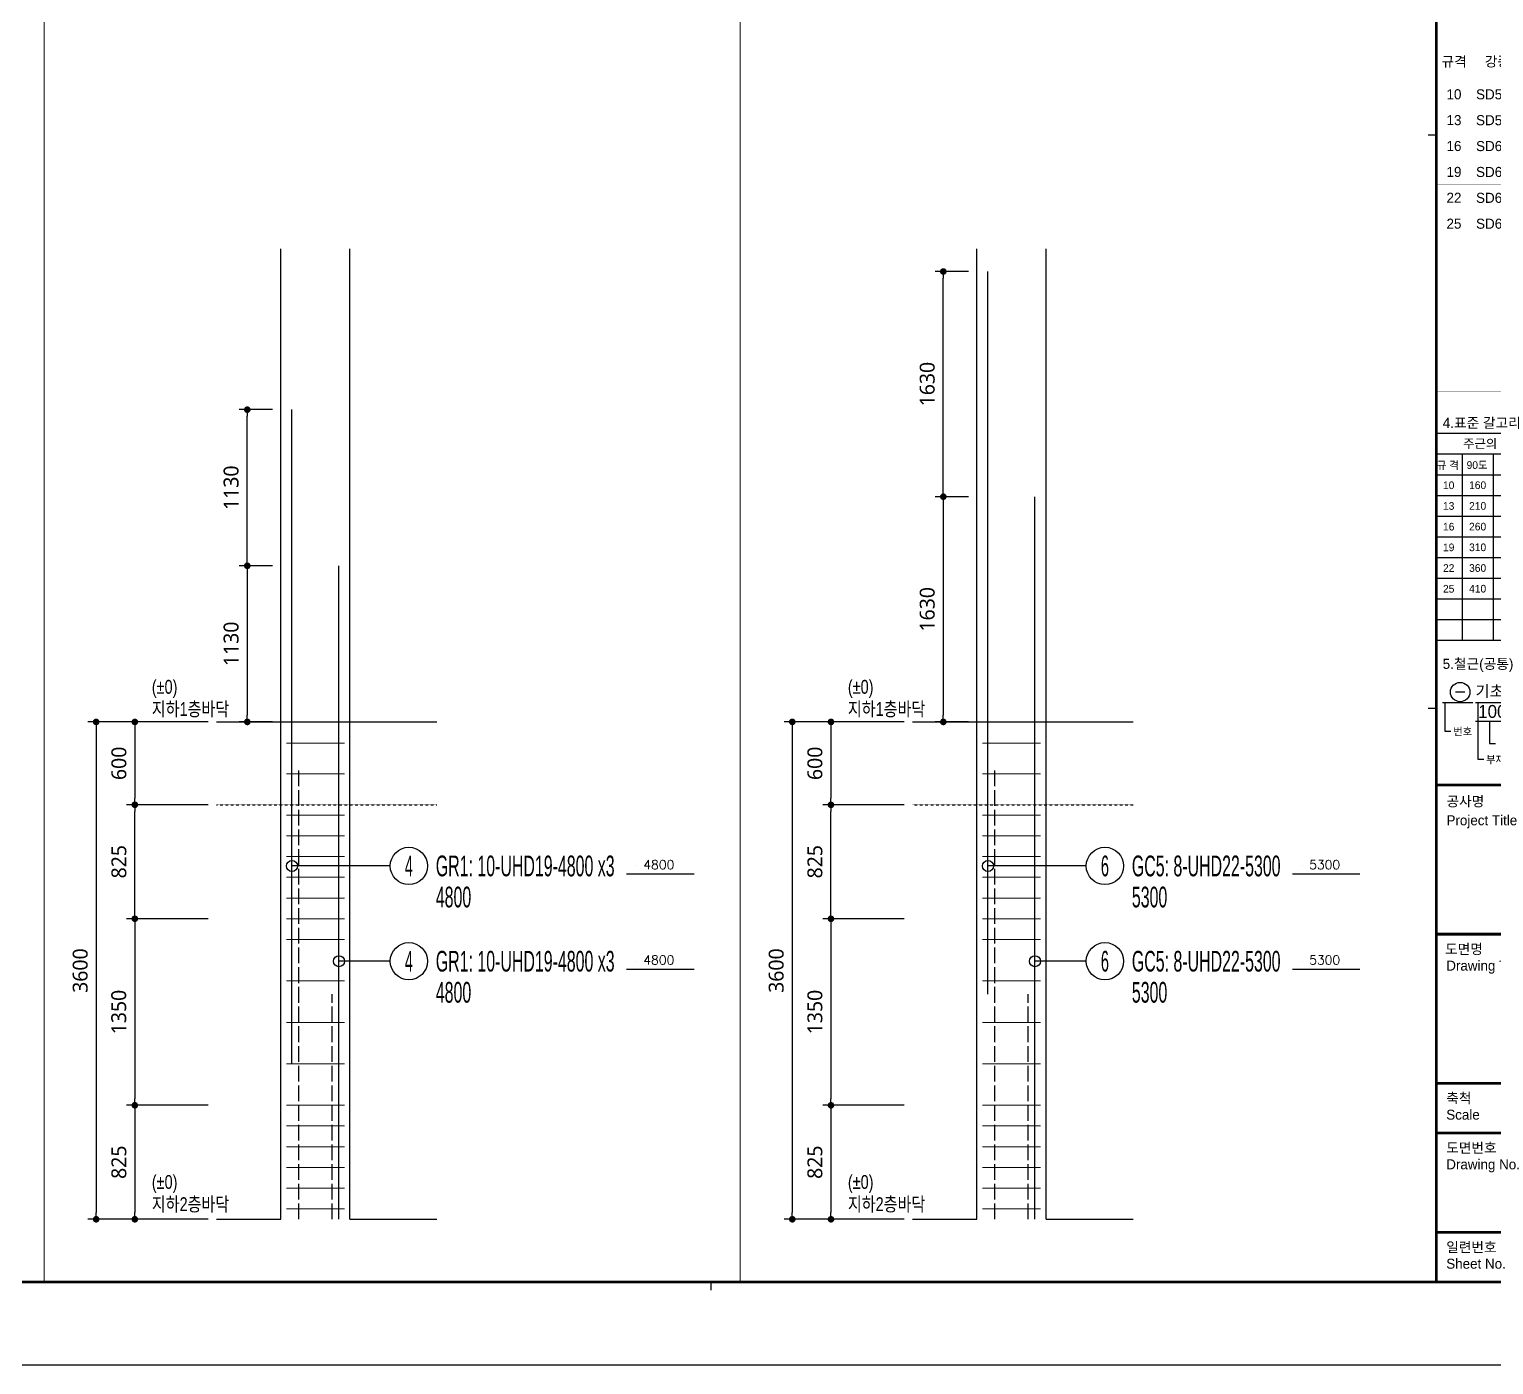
# Model space of a CAD drawing. Header units: millimetres. Extents: x 317501 to 2277231, y -321722 to 1186893.
# Drawn here: x 484742 to 495340, y -171979 to -162313 of the extents above; entities that cross this region are included whole.
import ezdxf
from ezdxf.enums import TextEntityAlignment as Align

# ---------------------------------------------------------------- set-up
doc = ezdxf.new("R2010")
doc.units = ezdxf.units.MM
doc.header["$LTSCALE"] = 57
doc.linetypes.add('HID', pattern=[2.5, 2, -0.5])
doc.layers.get('Defpoints').update_dxf_attribs({"color": 145})
for name, color, linetype in [('254', 254, 'Continuous'), ('AMAC-NO', 5, 'Continuous'), ('BAR', 2, 'Continuous'), ('DIM', 7, 'Continuous'), ('RP_TAG', 7, 'Continuous'), ('XDIM', 7, 'Continuous'), ('XSTRUCT', 2, 'Continuous')]:
    doc.layers.add(name, color=color, linetype=linetype)
doc.layers.add('Main Bar', color=7, linetype='Continuous', lineweight=0)
doc.layers.add('XTITLE', color=22, linetype='Continuous', lineweight=0)
doc.styles.add('HYULL', font='Dotum.ttf')
doc.styles.add('ROMANS', font='malgun.ttf')
doc.styles.add('RPWK1', font='arial.ttf', dxfattribs={"bigfont": 'whgtxt.shx'})
doc.styles.add('RPWK2', font='romans.shx', dxfattribs={"bigfont": 'whgtxt.shx'})
doc.styles.add('XRebarSheet', font='Hmkmrhd_0.ttf')
doc.styles.add('돋음', font='Dotum.ttf')
doc.dimstyles.new('60(SUB-1.8)', dxfattribs={"dimscale": 60, "dimtxt": 1.8, "dimasz": 0.8, "dimexe": 1, "dimexo": 1, "dimgap": 1, "dimtad": 1, "dimdec": 0, "dimzin": 0, "dimdsep": 46, "dimtxsty": 'ROMANS', "dimblk": 'DOT', "dimcen": 1, "dimdle": 2, "dimclrd": 6, "dimclre": 6, "dimclrt": 7, "dimazin": 0, "dimtfac": 1, "dimtdec": 0, "dimtix": 1, "dimtmove": 2, "dimatfit": 3, "dimldrblk": 'DIMDOT', "dimfxl": 0, "dimtolj": 1, "dimtzin": 0, "dimarcsym": 0})

# ---------------------------------------------------------------- blocks, each defined once
blk = doc.blocks.new('dhs_sheet2e')
at = {"color": 7}
for p, q in [((73013.1, 29664.7), (72813.3, 29664.7)), ((73477.6, 16230.5), (73697, 16230.5)), ((73013.1, 15831.2), (72813.3, 15831.2)), ((55508.9, 1997.6), (55508.9, 1797.9))]:
    blk.add_line(p, q, dxfattribs=at)
at = {"color": 7, "ltscale": 2}
for p, q in [((73013.1, 22471.6), (81003.6, 22471.6)), ((73013.1, 21972.2), (81003.6, 21972.2)), ((73637.3, 21972.2), (73637.3, 17477.6)), ((74386.4, 21972.2), (74386.4, 17477.6)), ((73013.1, 21472.8), (75135.6, 21472.8)), ((73013.1, 17477.6), (81003.6, 17477.6))]:
    blk.add_line(p, q, dxfattribs=at)
at = {"color": 1, "ltscale": 2}
for p, q in [((73160.8, 15979.6), (73897.2, 15979.6)), ((73217.3, 15979.6), (73217.3, 15288.3)), ((73955, 15979.6), (74769.1, 15979.6)), ((74011.5, 15979.6), (74011.5, 14611.4)), ((73217.3, 15288.3), (73361.3, 15288.3)), ((73955, 15525.5), (75020.4, 15525.5)), ((74296, 15525.5), (74296, 14991.1)), ((74296, 14991.1), (74440, 14991.1)), ((74011.5, 14611.4), (74155.5, 14611.4))]:
    blk.add_line(p, q, dxfattribs=at)
at = {"color": 30}
for p, q in [((73013.1, 6791.9), (81003.6, 6791.9)), ((73013.1, 5593.3), (81003.6, 5593.3)), ((73013.1, 3196.2), (81003.6, 3196.2))]:
    blk.add_line(p, q, dxfattribs=at)
at = {"color": 7}
blk.add_lwpolyline([(84000, 0), (84000, 59329.4), (0, 59329.4), (0, 0)], close=True, dxfattribs=at)
at = {"color": 30, "const_width": 64.9}
blk.add_lwpolyline([(81003.6, 57331.7), (2996.4, 57331.7), (2996.4, 1997.6), (81003.6, 1997.6)], close=True, dxfattribs=at)
for points in [[(73013.1, 1997.6), (73013.1, 57331.7)], [(73013.1, 13983.4), (81003.6, 13983.4)], [(73013.1, 10387.6), (81003.6, 10387.6)], [(73013.1, 6791.9), (81003.6, 6791.9)], [(73013.1, 5593.3), (81003.6, 5593.3)], [(73013.1, 3196.2), (81003.6, 3196.2)]]:
    blk.add_lwpolyline(points, dxfattribs=at)
at = {"color": 7, "const_width": 1.25}
for points in [[(73013.1, 31920), (81003.6, 31920)], [(73839.2, 31920), (73839.2, 23480)], [(73013.1, 30971.1), (81003.6, 30971.1)], [(73013.1, 30346.9), (81003.6, 30346.9)], [(73013.1, 29722.6), (81003.6, 29722.6)], [(73013.1, 29098.3), (81003.6, 29098.3)], [(73013.1, 28474.1), (81003.6, 28474.1)], [(73013.1, 27849.8), (81003.6, 27849.8)], [(73013.1, 27225.6), (81003.6, 27225.6)], [(73013.1, 26601.3), (81003.6, 26601.3)], [(73013.1, 25977.1), (81003.6, 25977.1)], [(73013.1, 25352.8), (81003.6, 25352.8)], [(73013.1, 24728.5), (81003.6, 24728.5)], [(73013.1, 24104.3), (81003.6, 24104.3)], [(73013.1, 23480), (81003.6, 23480)]]:
    blk.add_lwpolyline(points, dxfattribs=at)
at = {"ltscale": 2, "const_width": 1.25}
blk.add_lwpolyline([(73013.1, 31595.4), (73013.1, 23480)], dxfattribs=at)
at = {"color": 7, "linetype": 'Continuous'}
blk.add_circle((73588.4, 16228.7), 234.1, dxfattribs=at).dxf.unprotected_set("ltscale", 0)
at = {"color": 3}
for s, height, style, p in [('규격', 242.71, 'XRebarSheet', (73138.4, 31320.7)), ('강종', 242.71, 'XRebarSheet', (74182, 31320.7)), ('주근의 갈고리 길이', 217.47, 'XRebarSheet', (73661.6, 22115.7)), ('규 격', 184.85, 'XRebarSheet', (73024.7, 21609.3)), ('90도', 184.85, 'XRebarSheet', (73743.9, 21612.7)), ('기초 : 1', 271.84, 'HYULL', (73958.2, 16112.5)), ('번호', 181.22, 'XRebarSheet', (73421.4, 15184.8)), ('부재명', 181.22, 'XRebarSheet', (74215.6, 14507.8))]:
    blk.add_text(s, height=height, dxfattribs=dict(at, style=style)).set_placement(p)
at = {"color": 7, "style": 'XRebarSheet'}
for s, p in [('4.표준 갈고리', (73168.2, 22602.8)), ('5.철근(공통)', (73167, 16788))]:
    blk.add_text(s, height=242.71, dxfattribs=at).set_placement(p)
at = {"color": 3, "linetype": 'Continuous', "style": 'HYULL'}
e = blk.add_text('1000', height=312.13, dxfattribs=at)
e.set_placement((74023.5, 15760.5), align=Align.MIDDLE_LEFT)
e.dxf.unprotected_set("ltscale", 0)
at = {"color": 7, "style": 'XRebarSheet'}
for s, height, p in [('공사명', 241.63, (73259, 13591.6)), ('Project Title', 241.632, (73259, 13135.1)), ('도면명', 241.63, (73225, 10028.1)), ('Drawing Title', 241.632, (73252.8, 9628.5)), ('축척', 241.63, (73252.8, 6432.3)), ('Scale', 241.63, (73252.8, 6032.8)), ('도면번호', 241.63, (73252.8, 5233.8)), ('Drawing No.', 241.632, (73252.8, 4834.2)), ('일련번호', 241.63, (73252.8, 2836.6)), ('Sheet No.', 241.63, (73252.8, 2437.1))]:
    blk.add_text(s, height=height, dxfattribs=at).set_placement(p, align=Align.MIDDLE_LEFT)
blk = doc.blocks.new('zdfgarse')
at = {"color": 7, "ltscale": 2}
for p, q in [((18253.3, 5243.3), (18783.9, 5243.3)), ((18253.3, 5118.5), (18783.9, 5118.5)), ((18253.3, 4993.6), (18783.9, 4993.6)), ((18253.3, 4868.8), (18783.9, 4868.8)), ((18253.3, 4743.9), (18783.9, 4743.9)), ((18253.3, 4619.1), (18783.9, 4619.1)), ((18253.3, 4494.2), (18783.9, 4494.2))]:
    blk.add_line(p, q, dxfattribs=at)
at = {"color": 255, "xscale": 0.25, "yscale": 0.25, "zscale": 0.25}
blk.add_blockref('dhs_sheet2e', (0, 0), dxfattribs=at)
at = {"color": 3, "style": 'XRebarSheet'}
for s, height, p in [('10', 60.68, (18359.7, 7662.8)), ('SD500', 60.68, (18616.9, 7662.4)), ('13', 60.68, (18359.7, 7506.8)), ('SD500', 60.68, (18616.9, 7506.4)), ('16', 60.68, (18359.7, 7350.7)), ('SD600', 60.68, (18616.9, 7350.3)), ('19', 60.68, (18359.7, 7194.6)), ('SD600', 60.68, (18616.9, 7194.3)), ('22', 60.68, (18359.7, 7038.6)), ('SD600', 60.68, (18616.9, 7038.2)), ('25', 60.68, (18359.7, 6882.5)), ('SD600', 60.68, (18616.9, 6882.1)), ('10', 46.21, (18327.9, 5304.5)), ('160', 46.21, (18502.5, 5304.8)), ('13', 46.21, (18327.9, 5179.6)), ('210', 46.21, (18502.5, 5179.9)), ('16', 46.21, (18327.9, 5054.8)), ('260', 46.21, (18502.5, 5055.1)), ('19', 46.21, (18327.9, 4929.9)), ('310', 46.21, (18502.5, 4930.2)), ('22', 46.21, (18327.9, 4805.1)), ('360', 46.21, (18502.5, 4805.4)), ('25', 46.21, (18327.9, 4680.2)), ('410', 46.21, (18502.5, 4680.5))]:
    blk.add_text(s, height=height, dxfattribs=at).set_placement(p, align=Align.MIDDLE_CENTER)
blk = doc.blocks.new('_Dot')
at = {"color": 0, "linetype": 'ByBlock', "lineweight": -2}
blk.add_line((-0.5, 0), (-1, 0), dxfattribs=at)
at = {"color": 0, "linetype": 'ByBlock', "const_width": 0.5}
blk.add_lwpolyline([(-0.25, 0, 1), (0.25, 0, 1)], format="xyb", close=True, dxfattribs=at)
blk = doc.blocks.new('*D99')
at = {"layer": 'Defpoints', "color": 0, "linetype": 'Continuous', "transparency": 16777216}
for p in [(486563, -166196), (486320, -167326), (486563, -167326)]:
    blk.add_point(p, dxfattribs=at).dxf.unprotected_set("ltscale", 0)
at = {"layer": 'XDIM', "color": 6, "linetype": 'Continuous', "lineweight": -2, "transparency": 16777216}
for p, q in [((486503, -166196), (486260, -166196)), ((486320, -166244), (486320, -167278)), ((486503, -167326), (486260, -167326))]:
    blk.add_line(p, q, dxfattribs=at).dxf.unprotected_set("ltscale", 0)
at = {"layer": 'XDIM', "color": 6, "linetype": 'Continuous', "lineweight": -2, "transparency": 16777216, "xscale": 48, "yscale": 48, "zscale": 48}
for p, rotation in [((486320, -166196), 90), ((486320, -167326), 270)]:
    blk.add_blockref('_Dot', p, dxfattribs=dict(at, rotation=rotation)).dxf.unprotected_set("ltscale", 0)
at = {"layer": 'XDIM', "color": 7, "linetype": 'Continuous', "transparency": 16777216, "insert": (486203, -166761), "char_height": 108, "attachment_point": 5, "rotation": 90, "style": 'ROMANS'}
blk.add_mtext('\\A1;1130', dxfattribs=at).dxf.unprotected_set("ltscale", 0)
blk = doc.blocks.new('DIMDOT')
at = {"layer": 'DIM', "linetype": 'Continuous'}
blk.add_line((-2, 0), (2, 0), dxfattribs=at)
for radius in [0.5, 0.25]:
    blk.add_circle((0, 0), radius, dxfattribs=at)
blk = doc.blocks.new('*D100')
at = {"layer": 'Defpoints', "color": 0, "linetype": 'Continuous', "transparency": 16777216}
for p in [(486320, -165066), (486563, -165066), (486563, -166196)]:
    blk.add_point(p, dxfattribs=at).dxf.unprotected_set("ltscale", 0)
at = {"layer": 'XDIM', "color": 6, "linetype": 'Continuous', "lineweight": -2, "transparency": 16777216}
for p, q in [((486503, -165066), (486260, -165066)), ((486320, -166148), (486320, -165114)), ((486503, -166196), (486260, -166196))]:
    blk.add_line(p, q, dxfattribs=at).dxf.unprotected_set("ltscale", 0)
at = {"layer": 'XDIM', "color": 6, "linetype": 'Continuous', "lineweight": -2, "transparency": 16777216, "xscale": 48, "yscale": 48, "zscale": 48}
for p, rotation in [((486320, -165066), 90), ((486320, -166196), 270)]:
    blk.add_blockref('_Dot', p, dxfattribs=dict(at, rotation=rotation)).dxf.unprotected_set("ltscale", 0)
at = {"layer": 'XDIM', "color": 7, "linetype": 'Continuous', "transparency": 16777216, "insert": (486203, -165631), "char_height": 108, "attachment_point": 5, "rotation": 90, "style": 'ROMANS'}
blk.add_mtext('\\A1;1130', dxfattribs=at).dxf.unprotected_set("ltscale", 0)
blk = doc.blocks.new('*D115')
at = {"layer": 'Defpoints', "color": 0, "linetype": 'Continuous', "transparency": 16777216}
for p in [(486096, -167326), (485226, -170926), (486096, -170926)]:
    blk.add_point(p, dxfattribs=at).dxf.unprotected_set("ltscale", 0)
at = {"layer": 'XDIM', "color": 6, "linetype": 'Continuous', "lineweight": -2, "transparency": 16777216}
for p, q in [((486036, -167326), (485166, -167326)), ((485226, -167374), (485226, -170878)), ((486036, -170926), (485166, -170926))]:
    blk.add_line(p, q, dxfattribs=at).dxf.unprotected_set("ltscale", 0)
at = {"layer": 'XDIM', "color": 6, "linetype": 'Continuous', "lineweight": -2, "transparency": 16777216, "xscale": 48, "yscale": 48, "zscale": 48}
for p, rotation in [((485226, -167326), 90), ((485226, -170926), 270)]:
    blk.add_blockref('_Dot', p, dxfattribs=dict(at, rotation=rotation)).dxf.unprotected_set("ltscale", 0)
at = {"layer": 'XDIM', "color": 7, "linetype": 'Continuous', "transparency": 16777216, "insert": (485111, -169126), "char_height": 108, "attachment_point": 5, "rotation": 90, "style": 'ROMANS'}
blk.add_mtext('\\A1;3600', dxfattribs=at).dxf.unprotected_set("ltscale", 0)
blk = doc.blocks.new('*D116')
at = {"layer": 'Defpoints', "color": 0, "linetype": 'Continuous', "transparency": 16777216}
for p in [(486096, -167326), (485506, -167926), (486096, -167926)]:
    blk.add_point(p, dxfattribs=at).dxf.unprotected_set("ltscale", 0)
at = {"layer": 'XDIM', "color": 6, "linetype": 'Continuous', "lineweight": -2, "transparency": 16777216}
for p, q in [((486036, -167326), (485446, -167326)), ((485506, -167374), (485506, -167878)), ((486036, -167926), (485446, -167926))]:
    blk.add_line(p, q, dxfattribs=at).dxf.unprotected_set("ltscale", 0)
at = {"layer": 'XDIM', "color": 6, "linetype": 'Continuous', "lineweight": -2, "transparency": 16777216, "xscale": 48, "yscale": 48, "zscale": 48}
for p, rotation in [((485506, -167326), 90), ((485506, -167926), 270)]:
    blk.add_blockref('_Dot', p, dxfattribs=dict(at, rotation=rotation)).dxf.unprotected_set("ltscale", 0)
at = {"layer": 'XDIM', "color": 7, "linetype": 'Continuous', "transparency": 16777216, "insert": (485391, -167626), "char_height": 108, "attachment_point": 5, "rotation": 90, "style": 'ROMANS'}
blk.add_mtext('\\A1;600', dxfattribs=at).dxf.unprotected_set("ltscale", 0)
blk = doc.blocks.new('*D117')
at = {"layer": 'Defpoints', "color": 0, "linetype": 'Continuous', "transparency": 16777216}
for p in [(486096, -170101), (485506, -170926), (486096, -170926)]:
    blk.add_point(p, dxfattribs=at).dxf.unprotected_set("ltscale", 0)
at = {"layer": 'XDIM', "color": 6, "linetype": 'Continuous', "lineweight": -2, "transparency": 16777216}
for p, q in [((486036, -170101), (485446, -170101)), ((485506, -170149), (485506, -170878)), ((486036, -170926), (485446, -170926))]:
    blk.add_line(p, q, dxfattribs=at).dxf.unprotected_set("ltscale", 0)
at = {"layer": 'XDIM', "color": 6, "linetype": 'Continuous', "lineweight": -2, "transparency": 16777216, "xscale": 48, "yscale": 48, "zscale": 48}
for p, rotation in [((485506, -170101), 90), ((485506, -170926), 270)]:
    blk.add_blockref('_Dot', p, dxfattribs=dict(at, rotation=rotation)).dxf.unprotected_set("ltscale", 0)
at = {"layer": 'XDIM', "color": 7, "linetype": 'Continuous', "transparency": 16777216, "insert": (485391, -170513), "char_height": 108, "attachment_point": 5, "rotation": 90, "style": 'ROMANS'}
blk.add_mtext('\\A1;825', dxfattribs=at).dxf.unprotected_set("ltscale", 0)
blk = doc.blocks.new('*D118')
at = {"layer": 'Defpoints', "color": 0, "linetype": 'Continuous', "transparency": 16777216}
for p in [(485506, -167926), (486096, -167926), (486096, -168751)]:
    blk.add_point(p, dxfattribs=at).dxf.unprotected_set("ltscale", 0)
at = {"layer": 'XDIM', "color": 6, "linetype": 'Continuous', "lineweight": -2, "transparency": 16777216}
for p, q in [((486036, -167926), (485446, -167926)), ((485506, -168703), (485506, -167974)), ((486036, -168751), (485446, -168751))]:
    blk.add_line(p, q, dxfattribs=at).dxf.unprotected_set("ltscale", 0)
at = {"layer": 'XDIM', "color": 6, "linetype": 'Continuous', "lineweight": -2, "transparency": 16777216, "xscale": 48, "yscale": 48, "zscale": 48}
for p, rotation in [((485506, -167926), 90), ((485506, -168751), 270)]:
    blk.add_blockref('_Dot', p, dxfattribs=dict(at, rotation=rotation)).dxf.unprotected_set("ltscale", 0)
at = {"layer": 'XDIM', "color": 7, "linetype": 'Continuous', "transparency": 16777216, "insert": (485391, -168338), "char_height": 108, "attachment_point": 5, "rotation": 90, "style": 'ROMANS'}
blk.add_mtext('\\A1;825', dxfattribs=at).dxf.unprotected_set("ltscale", 0)
blk = doc.blocks.new('*D119')
at = {"layer": 'Defpoints', "color": 0, "linetype": 'Continuous', "transparency": 16777216}
for p in [(486096, -168751), (485506, -170101), (486096, -170101)]:
    blk.add_point(p, dxfattribs=at).dxf.unprotected_set("ltscale", 0)
at = {"layer": 'XDIM', "color": 6, "linetype": 'Continuous', "lineweight": -2, "transparency": 16777216}
for p, q in [((486036, -168751), (485446, -168751)), ((485506, -168799), (485506, -170053)), ((486036, -170101), (485446, -170101))]:
    blk.add_line(p, q, dxfattribs=at).dxf.unprotected_set("ltscale", 0)
at = {"layer": 'XDIM', "color": 6, "linetype": 'Continuous', "lineweight": -2, "transparency": 16777216, "xscale": 48, "yscale": 48, "zscale": 48}
for p, rotation in [((485506, -168751), 90), ((485506, -170101), 270)]:
    blk.add_blockref('_Dot', p, dxfattribs=dict(at, rotation=rotation)).dxf.unprotected_set("ltscale", 0)
at = {"layer": 'XDIM', "color": 7, "linetype": 'Continuous', "transparency": 16777216, "insert": (485390, -169426), "char_height": 108, "attachment_point": 5, "rotation": 90, "style": 'ROMANS'}
blk.add_mtext('\\A1;1350', dxfattribs=at).dxf.unprotected_set("ltscale", 0)
blk = doc.blocks.new('*D120')
at = {"layer": 'Defpoints', "color": 0, "linetype": 'Continuous', "transparency": 16777216}
for p in [(491133, -167326), (490264, -170926), (491133, -170926)]:
    blk.add_point(p, dxfattribs=at).dxf.unprotected_set("ltscale", 0)
at = {"layer": 'XDIM', "color": 6, "linetype": 'Continuous', "lineweight": -2, "transparency": 16777216}
for p, q in [((491073, -167326), (490204, -167326)), ((490264, -167374), (490264, -170878)), ((491073, -170926), (490204, -170926))]:
    blk.add_line(p, q, dxfattribs=at).dxf.unprotected_set("ltscale", 0)
at = {"layer": 'XDIM', "color": 6, "linetype": 'Continuous', "lineweight": -2, "transparency": 16777216, "xscale": 48, "yscale": 48, "zscale": 48}
for p, rotation in [((490264, -167326), 90), ((490264, -170926), 270)]:
    blk.add_blockref('_Dot', p, dxfattribs=dict(at, rotation=rotation)).dxf.unprotected_set("ltscale", 0)
at = {"layer": 'XDIM', "color": 7, "linetype": 'Continuous', "transparency": 16777216, "insert": (490148, -169126), "char_height": 108, "attachment_point": 5, "rotation": 90, "style": 'ROMANS'}
blk.add_mtext('\\A1;3600', dxfattribs=at).dxf.unprotected_set("ltscale", 0)
blk = doc.blocks.new('*D121')
at = {"layer": 'Defpoints', "color": 0, "linetype": 'Continuous', "transparency": 16777216}
for p in [(491600, -165696), (491357, -167326), (491600, -167326)]:
    blk.add_point(p, dxfattribs=at).dxf.unprotected_set("ltscale", 0)
at = {"layer": 'XDIM', "color": 6, "linetype": 'Continuous', "lineweight": -2, "transparency": 16777216}
for p, q in [((491540, -165696), (491297, -165696)), ((491357, -165744), (491357, -167278)), ((491540, -167326), (491297, -167326))]:
    blk.add_line(p, q, dxfattribs=at).dxf.unprotected_set("ltscale", 0)
at = {"layer": 'XDIM', "color": 6, "linetype": 'Continuous', "lineweight": -2, "transparency": 16777216, "xscale": 48, "yscale": 48, "zscale": 48}
for p, rotation in [((491357, -165696), 90), ((491357, -167326), 270)]:
    blk.add_blockref('_Dot', p, dxfattribs=dict(at, rotation=rotation)).dxf.unprotected_set("ltscale", 0)
at = {"layer": 'XDIM', "color": 7, "linetype": 'Continuous', "transparency": 16777216, "insert": (491241, -166511), "char_height": 108, "attachment_point": 5, "rotation": 90, "style": 'ROMANS'}
blk.add_mtext('\\A1;1630', dxfattribs=at).dxf.unprotected_set("ltscale", 0)
blk = doc.blocks.new('*D122')
at = {"layer": 'Defpoints', "color": 0, "linetype": 'Continuous', "transparency": 16777216}
for p in [(491357, -164066), (491600, -164066), (491600, -165696)]:
    blk.add_point(p, dxfattribs=at).dxf.unprotected_set("ltscale", 0)
at = {"layer": 'XDIM', "color": 6, "linetype": 'Continuous', "lineweight": -2, "transparency": 16777216}
for p, q in [((491540, -164066), (491297, -164066)), ((491357, -165648), (491357, -164114)), ((491540, -165696), (491297, -165696))]:
    blk.add_line(p, q, dxfattribs=at).dxf.unprotected_set("ltscale", 0)
at = {"layer": 'XDIM', "color": 6, "linetype": 'Continuous', "lineweight": -2, "transparency": 16777216, "xscale": 48, "yscale": 48, "zscale": 48}
for p, rotation in [((491357, -164066), 90), ((491357, -165696), 270)]:
    blk.add_blockref('_Dot', p, dxfattribs=dict(at, rotation=rotation)).dxf.unprotected_set("ltscale", 0)
at = {"layer": 'XDIM', "color": 7, "linetype": 'Continuous', "transparency": 16777216, "insert": (491241, -164881), "char_height": 108, "attachment_point": 5, "rotation": 90, "style": 'ROMANS'}
blk.add_mtext('\\A1;1630', dxfattribs=at).dxf.unprotected_set("ltscale", 0)
blk = doc.blocks.new('*D123')
at = {"layer": 'Defpoints', "color": 0, "linetype": 'Continuous', "transparency": 16777216}
for p in [(491133, -167326), (490544, -167926), (491133, -167926)]:
    blk.add_point(p, dxfattribs=at).dxf.unprotected_set("ltscale", 0)
at = {"layer": 'XDIM', "color": 6, "linetype": 'Continuous', "lineweight": -2, "transparency": 16777216}
for p, q in [((491073, -167326), (490484, -167326)), ((490544, -167374), (490544, -167878)), ((491073, -167926), (490484, -167926))]:
    blk.add_line(p, q, dxfattribs=at).dxf.unprotected_set("ltscale", 0)
at = {"layer": 'XDIM', "color": 6, "linetype": 'Continuous', "lineweight": -2, "transparency": 16777216, "xscale": 48, "yscale": 48, "zscale": 48}
for p, rotation in [((490544, -167326), 90), ((490544, -167926), 270)]:
    blk.add_blockref('_Dot', p, dxfattribs=dict(at, rotation=rotation)).dxf.unprotected_set("ltscale", 0)
at = {"layer": 'XDIM', "color": 7, "linetype": 'Continuous', "transparency": 16777216, "insert": (490428, -167626), "char_height": 108, "attachment_point": 5, "rotation": 90, "style": 'ROMANS'}
blk.add_mtext('\\A1;600', dxfattribs=at).dxf.unprotected_set("ltscale", 0)
blk = doc.blocks.new('*D124')
at = {"layer": 'Defpoints', "color": 0, "linetype": 'Continuous', "transparency": 16777216}
for p in [(491133, -170101), (490544, -170926), (491133, -170926)]:
    blk.add_point(p, dxfattribs=at).dxf.unprotected_set("ltscale", 0)
at = {"layer": 'XDIM', "color": 6, "linetype": 'Continuous', "lineweight": -2, "transparency": 16777216}
for p, q in [((491073, -170101), (490484, -170101)), ((490544, -170149), (490544, -170878)), ((491073, -170926), (490484, -170926))]:
    blk.add_line(p, q, dxfattribs=at).dxf.unprotected_set("ltscale", 0)
at = {"layer": 'XDIM', "color": 6, "linetype": 'Continuous', "lineweight": -2, "transparency": 16777216, "xscale": 48, "yscale": 48, "zscale": 48}
for p, rotation in [((490544, -170101), 90), ((490544, -170926), 270)]:
    blk.add_blockref('_Dot', p, dxfattribs=dict(at, rotation=rotation)).dxf.unprotected_set("ltscale", 0)
at = {"layer": 'XDIM', "color": 7, "linetype": 'Continuous', "transparency": 16777216, "insert": (490428, -170513), "char_height": 108, "attachment_point": 5, "rotation": 90, "style": 'ROMANS'}
blk.add_mtext('\\A1;825', dxfattribs=at).dxf.unprotected_set("ltscale", 0)
blk = doc.blocks.new('*D125')
at = {"layer": 'Defpoints', "color": 0, "linetype": 'Continuous', "transparency": 16777216}
for p in [(490544, -167926), (491133, -167926), (491133, -168751)]:
    blk.add_point(p, dxfattribs=at).dxf.unprotected_set("ltscale", 0)
at = {"layer": 'XDIM', "color": 6, "linetype": 'Continuous', "lineweight": -2, "transparency": 16777216}
for p, q in [((491073, -167926), (490484, -167926)), ((490544, -168703), (490544, -167974)), ((491073, -168751), (490484, -168751))]:
    blk.add_line(p, q, dxfattribs=at).dxf.unprotected_set("ltscale", 0)
at = {"layer": 'XDIM', "color": 6, "linetype": 'Continuous', "lineweight": -2, "transparency": 16777216, "xscale": 48, "yscale": 48, "zscale": 48}
for p, rotation in [((490544, -167926), 90), ((490544, -168751), 270)]:
    blk.add_blockref('_Dot', p, dxfattribs=dict(at, rotation=rotation)).dxf.unprotected_set("ltscale", 0)
at = {"layer": 'XDIM', "color": 7, "linetype": 'Continuous', "transparency": 16777216, "insert": (490428, -168338), "char_height": 108, "attachment_point": 5, "rotation": 90, "style": 'ROMANS'}
blk.add_mtext('\\A1;825', dxfattribs=at).dxf.unprotected_set("ltscale", 0)
blk = doc.blocks.new('*D126')
at = {"layer": 'Defpoints', "color": 0, "linetype": 'Continuous', "transparency": 16777216}
for p in [(491133, -168751), (490544, -170101), (491133, -170101)]:
    blk.add_point(p, dxfattribs=at).dxf.unprotected_set("ltscale", 0)
at = {"layer": 'XDIM', "color": 6, "linetype": 'Continuous', "lineweight": -2, "transparency": 16777216}
for p, q in [((491073, -168751), (490484, -168751)), ((490544, -168799), (490544, -170053)), ((491073, -170101), (490484, -170101))]:
    blk.add_line(p, q, dxfattribs=at).dxf.unprotected_set("ltscale", 0)
at = {"layer": 'XDIM', "color": 6, "linetype": 'Continuous', "lineweight": -2, "transparency": 16777216, "xscale": 48, "yscale": 48, "zscale": 48}
for p, rotation in [((490544, -168751), 90), ((490544, -170101), 270)]:
    blk.add_blockref('_Dot', p, dxfattribs=dict(at, rotation=rotation)).dxf.unprotected_set("ltscale", 0)
at = {"layer": 'XDIM', "color": 7, "linetype": 'Continuous', "transparency": 16777216, "insert": (490428, -169426), "char_height": 108, "attachment_point": 5, "rotation": 90, "style": 'ROMANS'}
blk.add_mtext('\\A1;1350', dxfattribs=at).dxf.unprotected_set("ltscale", 0)
blk = doc.blocks.new('*U1607', base_point=(492392.4417, -168368.5474))
at = {"layer": 'RP_TAG', "color": 0, "linetype": 'Continuous', "ltscale": 100}
blk.add_circle((492526.4417, -168368.5474), 135, dxfattribs=at)
at = {"layer": 'RP_TAG', "color": 0, "linetype": 'Continuous', "ltscale": 100, "style": 'RPWK1', "width": 0.5}
blk.add_text('6', height=150, dxfattribs=at).set_placement((492526.4417, -168368.5474), align=Align.MIDDLE_CENTER)
at = {"layer": 'RP_TAG', "color": 0, "linetype": 'Continuous', "ltscale": 100, "style": 'RPWK1', "width": 0.55}
for s, p in [('GC5: 8-UHD22-5300', (492721.4417, -168368.5474)), ('5300', (492721.4417, -168593.5474))]:
    blk.add_text(s, height=150, dxfattribs=at).set_placement(p, align=Align.MIDDLE_LEFT)
blk = doc.blocks.new('*U1608', base_point=(492392.4417, -169057.9959))
at = {"layer": 'RP_TAG', "color": 0, "linetype": 'Continuous', "ltscale": 100}
blk.add_circle((492526.4417, -169057.9959), 135, dxfattribs=at)
at = {"layer": 'RP_TAG', "color": 0, "linetype": 'Continuous', "ltscale": 100, "style": 'RPWK1', "width": 0.5}
blk.add_text('6', height=150, dxfattribs=at).set_placement((492526.4417, -169057.9959), align=Align.MIDDLE_CENTER)
at = {"layer": 'RP_TAG', "color": 0, "linetype": 'Continuous', "ltscale": 100, "style": 'RPWK1', "width": 0.55}
for s, p in [('GC5: 8-UHD22-5300', (492721.4417, -169057.9959)), ('5300', (492721.4417, -169282.9959))]:
    blk.add_text(s, height=150, dxfattribs=at).set_placement(p, align=Align.MIDDLE_LEFT)
blk = doc.blocks.new('*U1625', base_point=(487355.1432, -168368.5474))
at = {"layer": 'RP_TAG', "color": 0, "linetype": 'Continuous', "ltscale": 100}
blk.add_circle((487489.1432, -168368.5474), 135, dxfattribs=at)
at = {"layer": 'RP_TAG', "color": 0, "linetype": 'Continuous', "ltscale": 100, "style": 'RPWK1', "width": 0.5}
blk.add_text('4', height=150, dxfattribs=at).set_placement((487489.1432, -168368.5474), align=Align.MIDDLE_CENTER)
at = {"layer": 'RP_TAG', "color": 0, "linetype": 'Continuous', "ltscale": 100, "style": 'RPWK1', "width": 0.55}
for s, p in [('GR1: 10-UHD19-4800 x3', (487684.1432, -168368.5474)), ('4800', (487684.1432, -168593.5474))]:
    blk.add_text(s, height=150, dxfattribs=at).set_placement(p, align=Align.MIDDLE_LEFT)
blk = doc.blocks.new('*U1626', base_point=(487355.1432, -169057.9958))
at = {"layer": 'RP_TAG', "color": 0, "linetype": 'Continuous', "ltscale": 100}
blk.add_circle((487489.1432, -169057.9958), 135, dxfattribs=at)
at = {"layer": 'RP_TAG', "color": 0, "linetype": 'Continuous', "ltscale": 100, "style": 'RPWK1', "width": 0.5}
blk.add_text('4', height=150, dxfattribs=at).set_placement((487489.1432, -169057.9958), align=Align.MIDDLE_CENTER)
at = {"layer": 'RP_TAG', "color": 0, "linetype": 'Continuous', "ltscale": 100, "style": 'RPWK1', "width": 0.55}
for s, p in [('GR1: 10-UHD19-4800 x3', (487684.1432, -169057.9958)), ('4800', (487684.1432, -169282.9958))]:
    blk.add_text(s, height=150, dxfattribs=at).set_placement(p, align=Align.MIDDLE_LEFT)

msp = doc.modelspace()

# ---------------------------------------------------------------- linework, layer by layer
at = {"layer": '254', "color": 4, "linetype": 'Continuous'}
for p, q in [((487354.1, -168368.5), (486643, -168368.5)), ((492391.4, -168368.5), (491680.3, -168368.5)), ((487354.1, -169058), (486983, -169058)), ((492391.4, -169058), (492020.3, -169058))]:
    msp.add_line(p, q, dxfattribs=at)
for centre in [(486643, -168368.5), (491680.3, -168368.5), (486983, -169058), (492020.3, -169058)]:
    msp.add_circle(centre, 40, dxfattribs=at)
at = {"layer": 'BAR', "color": 3}
for points in [[(491680.3, -169295.8), (491680.3, -164065.8)], [(486643, -169795.8), (486643, -165065.8)], [(492020.3, -170925.8), (492020.3, -165695.8)], [(486983, -170925.8), (486983, -166195.8)]]:
    msp.add_lwpolyline(points, dxfattribs=at)
at = {"layer": 'BAR', "color": 8, "linetype": 'HID'}
for points in [[(486693, -170925.8), (486693, -167665.8)], [(491730.3, -170925.8), (491730.3, -167665.8)], [(486933, -170925.8), (486933, -169295.8)], [(491970.3, -170925.8), (491970.3, -169295.8)]]:
    msp.add_lwpolyline(points, dxfattribs=at)
at = {"layer": 'Main Bar', "color": 30, "linetype": 'Continuous'}
for p, q in [((486603, -167480.8), (487023, -167480.8)), ((491640.3, -167480.8), (492060.3, -167480.8)), ((486603, -167700.8), (487023, -167700.8)), ((491640.3, -167700.8), (492060.3, -167700.8)), ((486603, -168000.8), (487023, -168000.8)), ((491640.3, -168000.8), (492060.3, -168000.8)), ((486603, -168150.8), (487023, -168150.8)), ((491640.3, -168150.8), (492060.3, -168150.8)), ((486603, -168300.8), (487023, -168300.8)), ((491640.3, -168300.8), (492060.3, -168300.8)), ((486603, -168450.8), (487023, -168450.8)), ((491640.3, -168450.8), (492060.3, -168450.8)), ((486603, -168600.8), (487023, -168600.8)), ((491640.3, -168600.8), (492060.3, -168600.8)), ((486603, -168750.8), (487023, -168750.8)), ((491640.3, -168750.8), (492060.3, -168750.8)), ((486603, -168900.8), (487023, -168900.8)), ((491640.3, -168900.8), (492060.3, -168900.8)), ((486603, -169200.8), (487023, -169200.8)), ((491640.3, -169200.8), (492060.3, -169200.8)), ((486603, -169500.8), (487023, -169500.8)), ((491640.3, -169500.8), (492060.3, -169500.8)), ((486603, -169800.8), (487023, -169800.8)), ((491640.3, -169800.8), (492060.3, -169800.8)), ((486603, -170100.8), (487023, -170100.8)), ((491640.3, -170100.8), (492060.3, -170100.8)), ((486603, -170250.8), (487023, -170250.8)), ((491640.3, -170250.8), (492060.3, -170250.8)), ((486603, -170400.8), (487023, -170400.8)), ((491640.3, -170400.8), (492060.3, -170400.8)), ((486603, -170550.8), (487023, -170550.8)), ((491640.3, -170550.8), (492060.3, -170550.8)), ((486603, -170700.8), (487023, -170700.8)), ((491640.3, -170700.8), (492060.3, -170700.8)), ((486603, -170850.8), (487023, -170850.8)), ((491640.3, -170850.8), (492060.3, -170850.8))]:
    msp.add_line(p, q, dxfattribs=at).dxf.unprotected_set("ltscale", 0)
at = {"layer": 'RP_TAG', "color": 250, "linetype": 'Continuous', "ltscale": 100}
for p, q in [((489134.8, -168368.5), (489134.8, -168368.5)), ((493954, -168368.5), (493954, -168368.5)), ((489134.8, -169058), (489134.8, -169058)), ((493954, -169058), (493954, -169058))]:
    msp.add_line(p, q, dxfattribs=at)
at = {"layer": 'RP_TAG', "color": 1, "linetype": 'Continuous', "ltscale": 100}
for points in [[(489064.3, -168425.3), (489553.1, -168425.3)], [(493883.5, -168425.3), (494372.3, -168425.3)], [(489064.3, -169114.7), (489553.1, -169114.7)], [(493883.5, -169114.7), (494372.3, -169114.7)]]:
    msp.add_lwpolyline(points, dxfattribs=at)
at = {"layer": 'XSTRUCT', "color": 5, "linetype": 'Continuous'}
for p, q in [((486563, -170925.8), (486563, -163901.9)), ((487063, -170925.8), (487063, -163901.9)), ((491600.3, -170925.8), (491600.3, -163901.9)), ((492100.3, -170925.8), (492100.3, -163901.9)), ((486095.9, -167325.8), (487692.7, -167325.8)), ((491133.2, -167325.8), (492730, -167325.8)), ((486095.9, -170925.8), (486563, -170925.8)), ((487063, -170925.8), (487692.7, -170925.8)), ((491133.2, -170925.8), (491600.3, -170925.8)), ((492100.3, -170925.8), (492730, -170925.8))]:
    msp.add_line(p, q, dxfattribs=at).dxf.unprotected_set("ltscale", 0)
at = {"layer": 'XSTRUCT', "color": 8, "linetype": 'HID'}
for p, q in [((486095.9, -167925.8), (487692.7, -167925.8)), ((491133.2, -167925.8), (492730, -167925.8))]:
    msp.add_line(p, q, dxfattribs=at).dxf.unprotected_set("ltscale", 0)
at = {"layer": 'XTITLE', "color": 3, "ltscale": 2}
for points in [[(484850.3, -155938.1), (484850.3, -171379.3)], [(489887.6, -155938.1), (489887.6, -171379.3)]]:
    msp.add_lwpolyline(points, dxfattribs=at)

# ---------------------------------------------------------------- block references
at = {"xscale": 1.199999996698919, "yscale": 1.199999996698919, "zscale": 1.199999996698919}
msp.add_blockref('zdfgarse', (473020.9, -171978.6), dxfattribs=at)
at = {"layer": 'RP_TAG', "color": 31, "linetype": 'Continuous', "ltscale": 1.86656e-317}
for name, p in [('*U1625', (487355.1, -168368.5)), ('*U1626', (487355.1, -169058))]:
    msp.add_blockref(name, p, dxfattribs=at)
at = {"layer": 'RP_TAG', "color": 210, "linetype": 'Continuous', "ltscale": 1.86656e-317}
for name, p in [('*U1607', (492392.4, -168368.5)), ('*U1608', (492392.4, -169058))]:
    msp.add_blockref(name, p, dxfattribs=at)

# ---------------------------------------------------------------- texts
at = {"layer": 'AMAC-NO', "color": 2, "style": '돋음', "width": 0.8}
for s, p in [('(%%P0)', (485629, -167122.2)), ('(%%P0)', (490666.3, -167122.2)), ('지하1층바닥', (485629, -167282.8)), ('지하1층바닥', (490666.3, -167282.8)), ('(%%P0)', (485629, -170706)), ('(%%P0)', (490666.3, -170706)), ('지하2층바닥', (485629, -170866.6)), ('지하2층바닥', (490666.3, -170866.6))]:
    msp.add_text(s, height=100, dxfattribs=at).set_placement(p)
at = {"layer": 'RP_TAG', "color": 2, "linetype": 'Continuous', "ltscale": 100, "style": 'RPWK2'}
for s, p in [('4800', (489298, -168412.1)), ('5300', (494117.1, -168412.1)), ('4800', (489298, -169101.6)), ('5300', (494117.1, -169101.6))]:
    msp.add_text(s, height=65.33, dxfattribs=at).set_placement(p, align=Align.BOTTOM_CENTER)

# ---------------------------------------------------------------- dimensions: what is measured, and where the dimension line sits
at = {"layer": 'XDIM', "color": 4, "linetype": 'Continuous'}
for p1, p2, distance, picture, middle in [((491600.3, -165695.8), (491600.3, -164065.8), 243.5, '*D122', (491240.7, -164880.8)), ((486563, -166195.8), (486563, -165065.8), 243.5, '*D100', (486203.4, -165630.8)), ((491600.3, -165695.8), (491600.3, -167325.8), -243.5, '*D121', (491240.7, -166510.8)), ((486563, -166195.8), (486563, -167325.8), -243.5, '*D99', (486203.4, -166760.8)), ((486095.9, -167325.8), (486095.9, -170925.8), -869.4, '*D115', (485110.7, -169125.8)), ((486095.9, -167325.8), (486095.9, -167925.8), -589.4, '*D116', (485390.7, -167625.8)), ((491133.2, -167325.8), (491133.2, -170925.8), -869.4, '*D120', (490148, -169125.8)), ((491133.2, -167325.8), (491133.2, -167925.8), -589.4, '*D123', (490428, -167625.8)), ((486095.9, -168750.8), (486095.9, -167925.8), 589.4, '*D118', (485390.7, -168338.3)), ((491133.2, -168750.8), (491133.2, -167925.8), 589.4, '*D125', (490428, -168338.3)), ((486095.9, -168750.8), (486095.9, -170100.8), -589.4, '*D119', (485390.3, -169425.8)), ((491133.2, -168750.8), (491133.2, -170100.8), -589.4, '*D126', (490427.6, -169425.8)), ((486095.9, -170100.8), (486095.9, -170925.8), -589.4, '*D117', (485390.7, -170513.3)), ((491133.2, -170100.8), (491133.2, -170925.8), -589.4, '*D124', (490428, -170513.3))]:
    dim = msp.add_aligned_dim(p1=p1, p2=p2, distance=distance, dimstyle='60(SUB-1.8)', dxfattribs=at)
    dim.commit()
    dim.dimension.update_dxf_attribs({"geometry": picture, "text_midpoint": middle})
    dim.dimension.dxf.unprotected_set("ltscale", 0)

doc.saveas('drawing.dxf')
